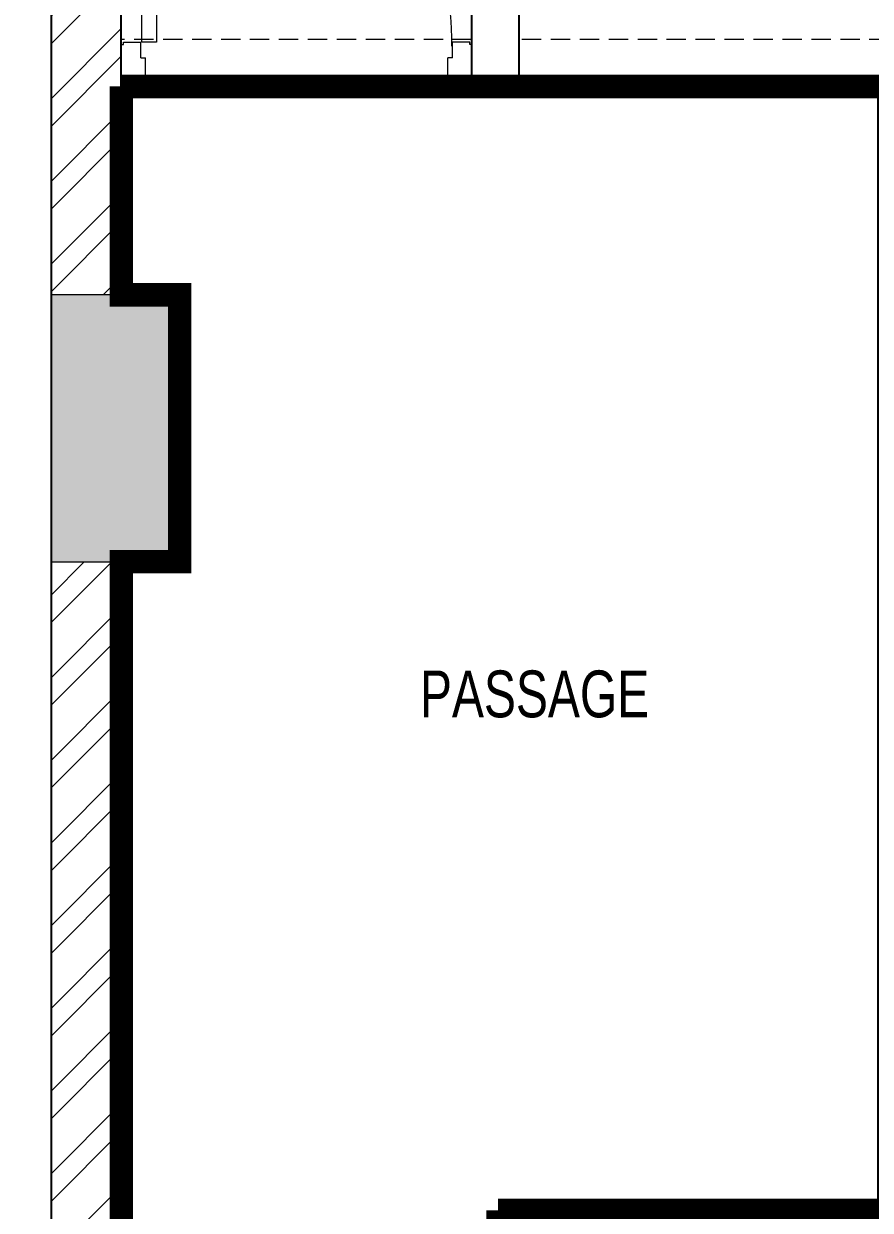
# Model space of a CAD drawing. Header units: feet. Extents: x 8911276 to 8917111, y -5940183 to -5922883.
# Drawn here: x 8913493 to 8915302, y -5928364 to -5925830 of the extents above; entities that cross this region are included whole.
import ezdxf

# ---------------------------------------------------------------- set-up
doc = ezdxf.new("R2010")
doc.units = ezdxf.units.FT
doc.header["$LTSCALE"] = 33
doc.header["$MEASUREMENT"] = 0
for name, pattern in [('a_p6_plan_L18$0$HIDDEN', [0.375, 0.25, -0.125]), ('ACAD_ISO03W100', [30, 12, -18]), ('HIDDEN2', [4.7624999999999975, 3.174999999999998, -1.587499999999999])]:
    doc.linetypes.add(name, pattern=pattern)
for name, color, linetype, lineweight in [('A-COL', 243, 'Continuous', 9), ('column hatch', 5, 'Continuous', 0), ('Door', 2, 'Continuous', 13), ('LENS-DIM', 252, 'Continuous', 5), ('LENS-DOOR', 34, 'Continuous', 20), ('LENS-PARTITION', 21, 'Continuous', 25), ('LENS-TEXT', 31, 'Continuous', 5), ('LENS_CURTAIN', 5, 'a_p6_plan_L18$0$HIDDEN', 9), ('LK-TILES FINISH', 251, 'Continuous', 5), ('LN-HATCH', 251, 'Continuous', 0)]:
    doc.layers.add(name, color=color, linetype=linetype, lineweight=lineweight)
doc.layers.add('A-WALL', color=1, linetype='Continuous')
doc.layers.add('LAMINATE FINISH', color=80, linetype='Continuous')
doc.styles.add('LK TXT', font='GILC____.TTF', dxfattribs={"height": 100})

# ---------------------------------------------------------------- blocks, each defined once
blk = doc.blocks.new('*U40')
at = {"layer": 'LENS-DOOR'}
for p, q in [((548121.7424194189, 1779235.250802667), (548121.7424194121, 1778573.792470707)), ((548121.7424194189, 1779235.250802667), (548152.9924194244, 1779235.250802653)), ((548152.9924193986, 1778573.792470693), (548152.9924194244, 1779235.250802653)), ((547452.4715860653, 1778573.792470743), (547488.9299194093, 1778573.792470734)), ((547452.4715860604, 1778568.584137391), (547452.4715860653, 1778573.792470743)), ((547488.9299193954, 1778539.938304132), (547488.9299194093, 1778573.792470734)), ((548121.7424194121, 1778573.792470707), (548152.9924193986, 1778573.792470693)), ((548192.054919424, 1778573.792470725), (548155.5965860707, 1778573.792470693)), ((548155.5965860611, 1778539.938304095), (548155.5965860707, 1778573.792470693)), ((548192.0549194146, 1778568.584137372), (548192.054919424, 1778573.792470725)), ((547447.2632527449, 1778568.584137414), (547452.4715860604, 1778568.584137391)), ((547447.2632527215, 1778484.134138707), (547447.2632527449, 1778568.584137414)), ((548197.2632527373, 1778568.584137372), (548192.0549194146, 1778568.584137372)), ((548197.2632527256, 1778484.134138697), (548197.2632527373, 1778568.584137372)), ((547488.9299193954, 1778539.938304132), (547499.3465860662, 1778539.938304113)), ((547499.3465860639, 1778478.925805386), (547499.3465860662, 1778539.938304113)), ((548145.179919409, 1778478.925805326), (548145.179919395, 1778539.938304067)), ((548155.5965860611, 1778539.938304095), (548145.179919395, 1778539.938304067)), ((547447.2632527215, 1778484.134138707), (547452.4715860627, 1778484.134138707)), ((547452.4715860627, 1778478.925805396), (547452.4715860627, 1778484.134138707)), ((547452.4715860627, 1778478.925805396), (547499.3465860639, 1778478.925805386)), ((548192.0549194006, 1778478.925805345), (548145.179919409, 1778478.925805326)), ((548192.0549194006, 1778478.925805345), (548192.0549194006, 1778484.134138698)), ((548197.2632527256, 1778484.134138697), (548192.0549194006, 1778484.134138698))]:
    blk.add_line(p, q, dxfattribs=at)
at = {"layer": 'LENS-DOOR', "color": 7, "linetype": 'HIDDEN2'}
blk.add_ellipse((548152.9924193986, 1778573.792470693), major_axis=(-661.4583333306382, 0.003443102111827), ratio=0.9999999979146821, start_param=-1.570791121506941, end_param=0.0512086788949202, dxfattribs=at)
blk = doc.blocks.new('A$C25e89921')
at = {"layer": 'column hatch'}
h = blk.add_hatch(color=8, dxfattribs=at)
h.dxf.hatch_style = 1
h.paths.add_polyline_path([(-2702.225700141862, -12523.45505486428), (-3022.225700141862, -12523.45505486428), (-3022.225700141862, -12393.45505486429), (-3307.225700141862, -12393.45505486429), (-3307.225700141862, -12823.45505486429), (-2702.225700141862, -12823.45505486429)])
h.paths.add_polyline_path([(1702.774299858138, -12523.45505486428), (1257.774299858138, -12523.45505486428), (1257.774299858138, -12823.45505486429), (1702.774299858138, -12823.45505486429)])
h.paths.add_polyline_path([(-3017.225700141862, -8693.455054864287), (-3307.225700141862, -8693.455054864287), (-3307.225700141862, -9103.455054864287), (-3017.225700141862, -9103.455054864287)])
h.paths.add_polyline_path([(-2897.225700141862, -3703.455054864288), (-3307.225700141862, -3703.455054864288), (-3307.225700141862, -3983.455054864288), (-2897.225700141862, -3983.455054864288)])
h.paths.add_polyline_path([(-1582.225700141862, -398.4550548642874), (-1857.225700141862, -398.4550548642874), (-1857.225700141862, -968.4550548642873), (-1582.225700141862, -968.4550548642873)])
h.paths.add_polyline_path([(-1607.810078706592, 3126.514770776965), (-1860.810078706592, 3126.514770776965), (-1860.810078706592, 2846.514770776965), (-1732.810078706592, 2846.514770776965), (-1607.810078706592, 2846.514770776965)])
h.paths.add_polyline_path([(-3872.225700141862, 3126.514770776965), (-4132.225700141861, 3126.514770776965), (-4132.225700141861, 2871.544945135713), (-3872.225700141862, 2871.544945135713)])
at = {"layer": 'LN-HATCH'}
h = blk.add_hatch(dxfattribs=at)
h.set_pattern_fill('ANSI32', color=256, scale=333, angle=180)
h.set_pattern_definition([(225, (-10487514.65775909, 5275178.558686292), (88.29995930067012, -88.29995930067015), []), (225, (-10487573.52439853, 5275178.558686292), (88.29995930067012, -88.29995930067015), [])])
h.paths.add_polyline_path([(-1860.810078706592, 3126.514770776965), (-3872.225700141862, 3126.514770776965), (-3872.225700141862, 2991.544945135713), (-1860.810078706592, 2991.544945135713)])
h.paths.add_polyline_path([(1702.774299858138, 3126.514770776965), (-1607.810078706592, 3126.514770776965), (-1607.810078706592, 2976.514770776965), (1522.189921293407, 2976.514770776965), (1528.849376501515, -398.4550548642874), (1529.342673892155, -398.4550548642874), (1529.342673892155, -648.4550549015402), (1545.394570920616, -8783.45505486429), (1545.84840451926, -8783.45505486429), (1545.84840451926, -9013.455054863354), (1552.774299858138, -12523.45505486428), (1702.774299858138, -12523.45505486428)])
h.paths.add_polyline_path([(-1707.225700141862, 2101.544945135713), (-1862.225700141862, 2101.544945135713), (-1862.225700141862, 1891.544945135713), (-3982.225700141862, 1891.544945135713), (-3982.225700141862, 2871.544945135713), (-4132.225700141861, 2871.544945135713), (-4132.225700141861, 1741.544945135713), (-1857.225700141862, 1741.544945135713), (-1857.225700141862, -398.4550548642874), (-1707.225700141862, -398.4550548642874)])
h.paths.add_polyline_path([(-1707.225700141862, -968.4550548642873), (-1857.225700141862, -968.4550548642873), (-1857.225700141862, -3703.455054864288), (-2897.225700141862, -3703.455054864288), (-2897.225700141862, -3853.455054864287), (-1707.225700141862, -3853.455054864287)])
h.paths.add_polyline_path([(-3157.225700141862, -3983.455054864288), (-3307.225700141862, -3983.455054864288), (-3307.225700141862, -8693.455054864287), (-3157.225700141862, -8693.455054864287)])
h.paths.add_polyline_path([(-3152.225700141862, -9103.455054864287), (-3307.225700141862, -9103.455054864287), (-3307.225700141862, -12393.45505486429), (-3152.225700141862, -12393.45505486429)])
at = {"layer": 'A-COL'}
for p, q in [((-1582.225700141862, -398.4550548642874), (-1857.225700141862, -398.4550548642874)), ((-1857.225700141862, -968.455054863356), (-1857.225700141862, -398.4550548633561)), ((-1582.225700141862, -968.4550548642873), (-1582.225700141862, -398.4550548642874)), ((-1857.225700141862, -968.4550548642873), (-1582.225700141862, -968.4550548642873))]:
    blk.add_line(p, q, dxfattribs=at)
at = {"layer": 'A-WALL'}
for p, q in [((-1707.225700141862, -398.4550548642874), (-1707.225700141862, 2101.544945135713)), ((-1857.225700141862, 1741.544945135713), (-1857.225700141862, -3703.455054864288)), ((-1707.225700141862, -3853.455054864287), (-1707.225700141862, -968.4550548642873))]:
    blk.add_line(p, q, dxfattribs=at)

msp = doc.modelspace()

# ---------------------------------------------------------------- linework, layer by layer
at = {"layer": 'LAMINATE FINISH', "color": 85, "linetype": 'ACAD_ISO03W100', "ltscale": 0.05, "const_width": 50}
msp.add_lwpolyline([(8914451.42881845, -5925963.552719825), (8913701.428818438, -5925963.552720024)], dxfattribs=at)
at = {"layer": 'LENS-PARTITION'}
msp.add_lwpolyline([(8914551.0072912, -5925963.340959395), (8914451.0072912, -5925963.340959395), (8914451.0072912, -5924263.552720023), (8914551.0072912, -5924263.552720023)], close=True, dxfattribs=at)
at = {"layer": 'LENS_CURTAIN', "ltscale": 5}
for points in [[(8914451.0072912, -5925863.552720024), (8913701.428818438, -5925863.552720024), (8913701.428818438, -5925963.552720024), (8914451.0072912, -5925963.552720024)], [(8915341.459901739, -5925863.552720024), (8914551.0072912, -5925863.552720024), (8914551.0072912, -5925963.552720024), (8915341.459901739, -5925963.552720024)]]:
    msp.add_lwpolyline(points, close=True, dxfattribs=at)
at = {"layer": 'LK-TILES FINISH', "color": 212, "linetype": 'ACAD_ISO03W100', "ltscale": 0.05, "const_width": 50}
for points in [[(8914506.428818438, -5928363.544033046), (8914506.428818438, -5929763.515674572), (8913701.428818438, -5929763.46177968), (8913701.428818438, -5926978.46177968), (8913826.428818438, -5926978.46177968), (8913826.428818438, -5926408.461779679), (8913701.428818438, -5926408.461779679), (8913701.428818438, -5925963.552720024)], [(8914446.220485104, -5925963.552720024), (8915341.459901739, -5925963.552720022), (8915341.459901739, -5928363.48010218), (8914506.428818438, -5928363.48010218)]]:
    msp.add_lwpolyline(points, dxfattribs=at)

# ---------------------------------------------------------------- block references
at = {"layer": 'Door', "xscale": -1}
msp.add_blockref('*U40', (9461898.69207117, -7704442.478525365), dxfattribs=at)
at = {"layer": 'LENS-DIM', "color": 2}
msp.add_blockref('A$C25e89921', (8915408.65451858, -5926010.006724816), dxfattribs=at)

# ---------------------------------------------------------------- texts
at = {"layer": 'LENS-TEXT', "color": 0, "linetype": 'Continuous', "ltscale": 3, "insert": (8914584.82550375, -5927261.496605023), "char_height": 100, "attachment_point": 5, "style": 'LK TXT'}
msp.add_mtext_dynamic_manual_height_columns('PASSAGE', width=676.1641799369175, gutter_width=0.9999999999999992, heights=[0], dxfattribs=at)

doc.saveas('drawing.dxf')
